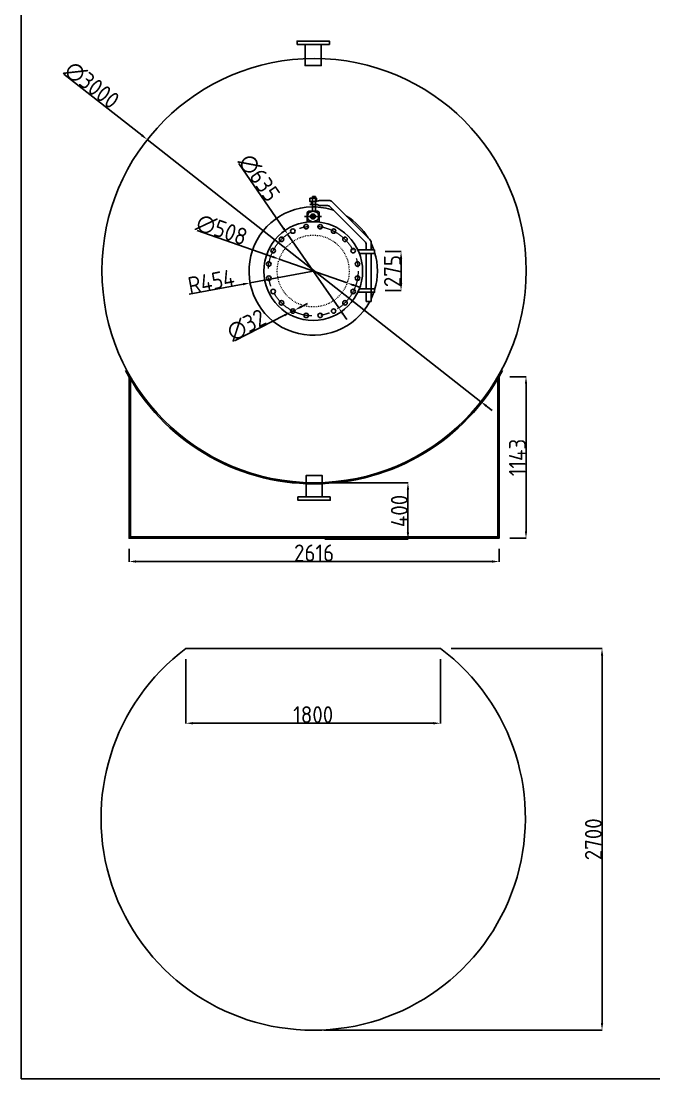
# Model space of a CAD drawing. Header units: inches. Extents: x 23330 to 45059, y 73 to 14133.
# Drawn here: x 23330 to 27802, y 73 to 7554 of the extents above; entities that cross this region are included whole.
import ezdxf

# ---------------------------------------------------------------- set-up
doc = ezdxf.new("R2010")
doc.units = ezdxf.units.IN
doc.header["$LTSCALE"] = 40
doc.header["$MEASUREMENT"] = 0
for name, pattern in [('ACAD_ISO02W100', [15, 12, -3]), ('ACAD_ISO03W100', [30, 12, -18]), ('CENTER', [50.8, 31.75, -6.35, 6.35, -6.35]), ('CENTER2', [1.125, 0.75, -0.125, 0.125, -0.125])]:
    doc.linetypes.add(name, pattern=pattern)
doc.layers.add('fitting', color=7, linetype='CENTER2', lineweight=0)
doc.styles.get("Standard").update_dxf_attribs({"font": 'isocp.shx', "height": 120, "bigfont": '@extfont2.shx'})
doc.dimstyles.new('ISO-25', dxfattribs={"dimtxt": 120, "dimasz": 50, "dimexe": 1.25, "dimexo": 75, "dimtad": 1, "dimdec": 0, "dimtxsty": 'Standard', "dimcen": 0, "dimclrd": 1, "dimclre": 1, "dimclrt": 1, "dimazin": 0, "dimtfac": 1, "dimtdec": 0, "dimtmove": 0, "dimatfit": 3, "dimfxl": 1, "dimtfillclr": 1, "dimarcsym": 0})

# ---------------------------------------------------------------- blocks, each defined once
blk = doc.blocks.new('*D92')
at = {"color": 1, "lineweight": -2, "transparency": 16777216}
for p, q in [((26783.5, 5039), (26899.9, 5039)), ((26898.6, 3946.2), (26898.6, 4989)), ((26783.5, 3896.2), (26899.9, 3896.2))]:
    blk.add_line(p, q, dxfattribs=at)
at = {"color": 1, "transparency": 16777216}
for points in [[(26890.3, 4989), (26907, 4989), (26898.6, 5039)], [(26890.3, 3946.2), (26907, 3946.2), (26898.6, 3896.2)]]:
    blk.add_solid(points, dxfattribs=at)
at = {"layer": 'Defpoints', "color": 0, "transparency": 16777216}
for p in [(26708.5, 5039), (26898.6, 5039), (26708.5, 3896.2)]:
    blk.add_point(p, dxfattribs=at)
at = {"color": 1, "transparency": 16777216, "insert": (26838, 4467.6), "char_height": 120, "attachment_point": 5, "rotation": 90}
blk.add_mtext('1143', dxfattribs=at)
blk = doc.blocks.new('*D93')
at = {"color": 1, "lineweight": -2, "transparency": 16777216}
for p, q in [((24092.5, 3821.2), (24092.5, 3730.7)), ((26708.5, 3821.2), (26708.5, 3730.7)), ((24142.5, 3731.9), (26658.5, 3731.9))]:
    blk.add_line(p, q, dxfattribs=at)
at = {"color": 1, "transparency": 16777216}
for points in [[(24142.5, 3740.3), (24142.5, 3723.6), (24092.5, 3731.9)], [(26658.5, 3740.3), (26658.5, 3723.6), (26708.5, 3731.9)]]:
    blk.add_solid(points, dxfattribs=at)
at = {"layer": 'Defpoints', "color": 0, "transparency": 16777216}
for p in [(24092.5, 3896.2), (26708.5, 3896.2), (26708.5, 3731.9)]:
    blk.add_point(p, dxfattribs=at)
at = {"color": 1, "transparency": 16777216, "insert": (25400.5, 3792.6), "char_height": 120, "attachment_point": 5}
blk.add_mtext('2616', dxfattribs=at)
blk = doc.blocks.new('*D94')
at = {"color": 1, "lineweight": -2, "transparency": 16777216}
for p, q in [((24574.1, 6074), (25107.4, 5886.9)), ((25633.9, 5702.2), (25154.5, 5870.4)), ((25681.1, 5685.6), (25728.2, 5669.1))]:
    blk.add_line(p, q, dxfattribs=at)
at = {"color": 1, "transparency": 16777216}
for points in [[(25110.1, 5894.8), (25104.6, 5879.1), (25154.5, 5870.4)], [(25683.8, 5693.5), (25678.3, 5677.7), (25633.9, 5702.2)]]:
    blk.add_solid(points, dxfattribs=at)
at = {"layer": 'Defpoints', "color": 0, "transparency": 16777216}
for p in [(25154.5, 5870.4), (25633.9, 5702.2)]:
    blk.add_point(p, dxfattribs=at)
at = {"color": 1, "transparency": 16777216, "insert": (24747.6, 6077.4), "char_height": 120, "attachment_point": 5, "rotation": 340.6636}
blk.add_mtext('∅508', dxfattribs=at)
blk = doc.blocks.new('*D95')
at = {"color": 1, "lineweight": -2, "transparency": 16777216}
for p, q in [((25469.2, 4289.4), (26065.3, 4289.4)), ((26064.1, 4239.4), (26064.1, 3939.4)), ((25475.5, 3889.4), (26065.3, 3889.4))]:
    blk.add_line(p, q, dxfattribs=at)
at = {"color": 1, "transparency": 16777216}
for points in [[(26055.7, 4239.4), (26072.4, 4239.4), (26064.1, 4289.4)], [(26055.7, 3939.4), (26072.4, 3939.4), (26064.1, 3889.4)]]:
    blk.add_solid(points, dxfattribs=at)
at = {"layer": 'Defpoints', "color": 0, "transparency": 16777216}
for p in [(25394.2, 4289.4), (25400.5, 3889.4), (26064.1, 3889.4)]:
    blk.add_point(p, dxfattribs=at)
at = {"color": 1, "transparency": 16777216, "insert": (26003.4, 4089.4), "char_height": 120, "attachment_point": 5, "rotation": 90}
blk.add_mtext('400', dxfattribs=at)
blk = doc.blocks.new('*U96')
at = {"ltscale": 0.25}
blk.add_circle((0, 0), 15.9, dxfattribs=at)
blk = doc.blocks.new('*U97')
at = {"color": 0, "linetype": 'ByBlock', "lineweight": -2, "transparency": 16777216}
for p, rotation in [((25877.3, 6573.5), 17.99999999999999), ((26073.6, 6573.5), 342.0000000000001), ((25788.8, 6528.4), 35.99999999999999), ((26162.1, 6528.4), 324), ((25718.6, 6458.2), 54), ((26232.3, 6458.2), 306), ((25673.5, 6369.7), 72), ((26277.4, 6369.7), 288), ((25658, 6271.6), 90), ((26293, 6271.6), 270), ((25673.5, 6173.5), 108), ((26277.4, 6173.5), 252), ((25718.6, 6085), 126), ((26232.3, 6085), 234), ((25788.8, 6014.7), 144), ((25877.3, 5969.6), 162.0000000000001), ((26073.6, 5969.6), 198), ((26162.1, 6014.7), 216), ((25975.5, 5954.1), 180)]:
    blk.add_blockref('*U96', p, dxfattribs=dict(at, rotation=rotation))
blk.add_blockref('*U96', (25975.5, 6589.1), dxfattribs=at)
blk = doc.blocks.new('*D140')
at = {"color": 1, "lineweight": -2, "transparency": 16777216}
for p, q in [((25394.2, 5786.3), (24948, 5702.5)), ((24518.3, 5621.8), (24898.9, 5693.3))]:
    blk.add_line(p, q, dxfattribs=at)
at = {"color": 1, "transparency": 16777216}
blk.add_solid([(24897.3, 5701.4), (24900.4, 5685.1), (24948, 5702.5)], dxfattribs=at)
at = {"layer": 'Defpoints', "color": 0, "transparency": 16777216}
for p in [(25394.2, 5786.3), (24948, 5702.5)]:
    blk.add_point(p, dxfattribs=at)
at = {"color": 1, "transparency": 16777216, "insert": (24672.8, 5712.5), "char_height": 120, "attachment_point": 5, "rotation": 10.63431}
blk.add_mtext('R454', dxfattribs=at)
blk = doc.blocks.new('*D141')
at = {"color": 1, "lineweight": -2, "transparency": 16777216}
for p, q in [((25308.7, 5533.3), (25353.3, 5556)), ((24838.9, 5293.6), (25191.4, 5473.4)), ((25264.2, 5510.6), (25235.9, 5496.2))]:
    blk.add_line(p, q, dxfattribs=at)
at = {"color": 1, "transparency": 16777216}
for points in [[(25305, 5540.7), (25312.5, 5525.9), (25264.2, 5510.6)], [(25187.6, 5480.9), (25195.2, 5466), (25235.9, 5496.2)]]:
    blk.add_solid(points, dxfattribs=at)
at = {"layer": 'Defpoints', "color": 0, "transparency": 16777216}
for p in [(25235.9, 5496.2), (25264.2, 5510.6)]:
    blk.add_point(p, dxfattribs=at)
at = {"color": 1, "transparency": 16777216, "insert": (24922, 5404.1), "char_height": 120, "attachment_point": 5, "rotation": 27.02755}
blk.add_mtext('∅32', dxfattribs=at)
blk = doc.blocks.new('*D159')
at = {"color": 1, "lineweight": -2, "transparency": 16777216}
for p, q in [((24867.7, 6547.3), (25185.1, 6088.5)), ((25574.8, 5525.2), (25213.6, 6047.4)), ((25603.3, 5484), (25631.7, 5442.9))]:
    blk.add_line(p, q, dxfattribs=at)
at = {"color": 1, "transparency": 16777216}
for points in [[(25192, 6093.2), (25178.3, 6083.7), (25213.6, 6047.4)], [(25610.1, 5488.8), (25596.4, 5479.3), (25574.8, 5525.2)]]:
    blk.add_solid(points, dxfattribs=at)
at = {"layer": 'Defpoints', "color": 0, "transparency": 16777216}
for p in [(25213.6, 6047.4), (25574.8, 5525.2)]:
    blk.add_point(p, dxfattribs=at)
at = {"color": 1, "transparency": 16777216, "insert": (25011.5, 6446), "char_height": 120, "attachment_point": 5, "rotation": 304.67631}
blk.add_mtext('∅635', dxfattribs=at)
blk = doc.blocks.new('*D160')
at = {"color": 1, "lineweight": -2, "transparency": 16777216}
for p, q in [((25903.5, 5923.8), (26016.5, 5923.8)), ((26015.3, 5873.8), (26015.3, 5698.8)), ((25903.5, 5648.8), (26016.5, 5648.8))]:
    blk.add_line(p, q, dxfattribs=at)
at = {"color": 1, "transparency": 16777216}
for points in [[(26006.9, 5873.8), (26023.6, 5873.8), (26015.3, 5923.8)], [(26006.9, 5698.8), (26023.6, 5698.8), (26015.3, 5648.8)]]:
    blk.add_solid(points, dxfattribs=at)
at = {"layer": 'Defpoints', "color": 0, "transparency": 16777216}
for p in [(25828.5, 5923.8), (25828.5, 5648.8), (26015.3, 5648.8)]:
    blk.add_point(p, dxfattribs=at)
at = {"color": 1, "transparency": 16777216, "insert": (25954.6, 5786.3), "char_height": 120, "attachment_point": 5, "rotation": 90}
blk.add_mtext('275', dxfattribs=at)
blk = doc.blocks.new('*D166')
at = {"color": 1, "lineweight": -2, "transparency": 16777216}
for p, q in [((23631.2, 7180.1), (24181.9, 6747.3)), ((26579.8, 4862.5), (24221.2, 6716.4)), ((26619.1, 4831.6), (26658.4, 4800.7))]:
    blk.add_line(p, q, dxfattribs=at)
at = {"color": 1, "transparency": 16777216}
for points in [[(24187, 6753.8), (24176.7, 6740.7), (24221.2, 6716.4)], [(26624.3, 4838.2), (26614, 4825), (26579.8, 4862.5)]]:
    blk.add_solid(points, dxfattribs=at)
at = {"layer": 'Defpoints', "color": 0, "transparency": 16777216}
for p in [(24221.2, 6716.4), (26579.8, 4862.5)]:
    blk.add_point(p, dxfattribs=at)
at = {"color": 1, "transparency": 16777216, "insert": (23829.5, 7101.3), "char_height": 120, "attachment_point": 5, "rotation": 321.83284}
blk.add_mtext('∅3000', dxfattribs=at)
blk = doc.blocks.new('*D175')
at = {"color": 1, "lineweight": -2, "transparency": 16777216}
for p, q in [((26369.2, 3117.1), (27437.3, 3117.1)), ((27436, 3067.1), (27436, 467.1)), ((25469.2, 417.1), (27437.3, 417.1))]:
    blk.add_line(p, q, dxfattribs=at)
at = {"color": 1, "transparency": 16777216}
for points in [[(27427.7, 3067.1), (27444.4, 3067.1), (27436, 3117.1)], [(27427.7, 467.1), (27444.4, 467.1), (27436, 417.1)]]:
    blk.add_solid(points, dxfattribs=at)
at = {"layer": 'Defpoints', "color": 0, "transparency": 16777216}
for p in [(26294.2, 3117.1), (25394.2, 417.1), (27436, 417.1)]:
    blk.add_point(p, dxfattribs=at)
at = {"color": 1, "transparency": 16777216, "insert": (27375.4, 1767.1), "char_height": 120, "attachment_point": 5, "rotation": 90}
blk.add_mtext('2700', dxfattribs=at)
blk = doc.blocks.new('*D176')
at = {"color": 1, "lineweight": -2, "transparency": 16777216}
for p, q in [((24494.2, 3042.1), (24494.2, 2586.7)), ((26294.2, 3042.1), (26294.2, 2586.7)), ((24544.2, 2588), (26244.2, 2588))]:
    blk.add_line(p, q, dxfattribs=at)
at = {"color": 1, "transparency": 16777216}
for points in [[(24544.2, 2596.3), (24544.2, 2579.6), (24494.2, 2588)], [(26244.2, 2596.3), (26244.2, 2579.6), (26294.2, 2588)]]:
    blk.add_solid(points, dxfattribs=at)
at = {"layer": 'Defpoints', "color": 0, "transparency": 16777216}
for p in [(24494.2, 3117.1), (26294.2, 3117.1), (26294.2, 2588)]:
    blk.add_point(p, dxfattribs=at)
at = {"color": 1, "transparency": 16777216, "insert": (25394.2, 2648.6), "char_height": 120, "attachment_point": 5}
blk.add_mtext('1800', dxfattribs=at)

msp = doc.modelspace()

# ---------------------------------------------------------------- linework, layer by layer
at = {"ltscale": 0.25}
for p, q in [((25405.1, 6313.5), (25388.5, 6313.5)), ((25388.5, 6313.5), (25388.5, 6303)), ((25393.2, 6313.5), (25409.8, 6313.5)), ((25409.8, 6313.5), (25409.8, 6303)), ((25443.1, 6285.5), (25504.2, 6285.5)), ((25411.7, 6258), (25370.7, 6258)), ((25411.7, 6278), (25376.7, 6278)), ((25388.5, 6258.1), (25388.5, 6209.1)), ((25409.8, 6258.1), (25409.8, 6209.1)), ((25443.1, 6250.5), (25494.2, 6250.5)), ((25510.3, 6244.4), (25763.4, 5991.3)), ((25529, 6275.3), (25793.2, 6011)), ((25351.7, 6198.1), (25351.7, 6132.9)), ((25351.7, 6172.3), (25360.4, 6198.1)), ((25351.7, 6172.3), (25358.9, 6148.6)), ((25358.9, 6148.6), (25383.3, 6137.6)), ((25360.4, 6198.1), (25385.5, 6207.5)), ((25362.7, 6209.1), (25425.7, 6209.1)), ((25426.5, 6197), (25401.7, 6207.3)), ((25426.5, 6147.5), (25401.7, 6137.3)), ((25436.7, 6172.3), (25426.5, 6197)), ((25436.7, 6172.3), (25426.5, 6147.5)), ((25436.7, 6198.1), (25436.7, 6132.9)), ((25803.5, 5936.3), (25803.5, 5986.3)), ((25803.5, 5986.3), (25803.5, 5986.3)), ((25709.6, 5936.3), (25828.5, 5936.3)), ((25803.5, 5911.3), (25720.3, 5911.3)), ((25768.5, 5936.3), (25768.5, 5981.9)), ((25803.5, 5911.3), (25828.5, 5911.3)), ((25828.5, 5911.3), (25828.5, 5936.3)), ((25709.6, 5636.3), (25803.5, 5636.3)), ((25803.5, 5661.3), (25720.3, 5661.3)), ((25768.5, 5571.3), (25803.5, 5571.3))]:
    msp.add_line(p, q, dxfattribs=at)
at = {"linetype": 'ACAD_ISO02W100', "ltscale": 0.05}
for p, q in [((25388.5, 6303), (25388.5, 6258)), ((25409.8, 6303), (25409.8, 6258))]:
    msp.add_line(p, q, dxfattribs=at)
at = {"linetype": 'CENTER', "ltscale": 0.25}
msp.add_line((25452.1, 6172.3), (25332.9, 6172.3), dxfattribs=at)
at = {"linetype": 'ACAD_ISO03W100', "ltscale": 0.25}
msp.add_line((25748.8, 5636.3), (25785, 5636.3), dxfattribs=at)
msp.add_line((24494.2, 3117.1), (26294.2, 3117.1))
for points in [[(23329.7, 72.9), (45059.1, 72.9), (45059.1, 14133.1), (23329.7, 14133.1)], [(25279.9, 7389.4), (25508.5, 7389.4), (25508.5, 7413.3), (25279.9, 7413.3)], [(25451.4, 7389.4), (25337.1, 7389.4), (25337.1, 7239.4), (25451.4, 7239.4)], [(24102.5, 3896.2), (24092.5, 3896.2), (24092.5, 5039), (24102.5, 5021.7)], [(26698.5, 3896.2), (26708.5, 3896.2), (26708.5, 5039), (26698.5, 5021.7)], [(25343.3, 4189.4), (25457.6, 4189.4), (25457.6, 4339.4), (25343.3, 4339.4)], [(25514.8, 4189.4), (25286.2, 4189.4), (25286.2, 4165.6), (25514.8, 4165.6)], [(24092.5, 3896.2), (26708.5, 3896.2), (26708.5, 3906.2), (24092.5, 3906.2)]]:
    msp.add_lwpolyline(points, close=True)
at = {"ltscale": 0.25}
for points in [[(25370.7, 6303), (25416.9, 6303), (25416.9, 6278.8), (25370.7, 6278)], [(25768.5, 5911.3), (25803.5, 5911.3), (25803.5, 5661.3), (25768.5, 5661.3)], [(25768.5, 5571.3), (25803.5, 5571.3), (25803.5, 5636.3), (25768.5, 5636.3)], [(25803.5, 5661.3), (25828.5, 5661.3), (25828.5, 5636.3), (25803.5, 5636.3)]]:
    msp.add_lwpolyline(points, close=True, dxfattribs=at)
at = {"ltscale": 0.2}
msp.add_lwpolyline([(25381.7, 6258), (25381.7, 6258), (25381.7, 6278), (25381.7, 6278)], close=True, dxfattribs=at)
msp.add_circle((25400.5, 5789.4), 1500, dxfattribs=at)
at = {"ltscale": 0.25}
for centre, radius in [((25394.2, 5786.3), 349.2), ((25392.5, 6172.3), 9.5)]:
    msp.add_circle(centre, radius, dxfattribs=at)
at = {"linetype": 'ACAD_ISO02W100', "ltscale": 0.25}
msp.add_circle((25392.5, 6172.3), 17.5, dxfattribs=at)
at = {"ltscale": 0.25}
for centre, radius, start, end in [((25443.8, 6252.9), 32.6, 91.09792, 110.79989), ((25504.2, 6250.5), 35, 45, 90), ((25403.8, 6349.9), 72.3, 276.29971, 293.1411), ((25403.8, 6186.2), 72.3, 66.8589, 83.70029), ((25443.8, 6283.1), 32.6, 249.20011, 268.90208), ((25493.5, 6224.3), 26.2, 50.06286, 88.55145), ((25363.8, 6196.9), 12.2, 95.3505, 174.5539), ((25424.6, 6196.9), 12.2, 354.5539, 84.6495), ((25755.4, 5981), 13.1, 355.91195, 52.43586), ((25768.5, 5986.3), 35, 0, 45)]:
    msp.add_arc(centre, radius, start, end, dxfattribs=at)
at = {"ltscale": 0.01}
for start, end in [(91.19901, 331.73421), (71.56897, 90.07279), (31.2855, 58.7145), (19.29284, 25.6531), (343.03787, 16.96213), (334.3469, 340.70716)]:
    msp.add_arc((25394.2, 5786.3), 454, start, end, dxfattribs=at)
at = {"ltscale": 0.2}
for centre, radius, start, end in [((25400.5, 5789.4), 1508, 207.95132, 332.04868), ((25394.2, 1917.1), 1500, 126.8699, 53.1301)]:
    msp.add_arc(centre, radius, start, end, dxfattribs=at)
at = {"layer": 'fitting', "linetype": 'CENTER', "ltscale": 0.25}
msp.add_circle((25394.2, 5786.3), 317.5, dxfattribs=at)
at = {"layer": 'fitting', "linetype": 'ACAD_ISO03W100', "ltscale": 0.01}
msp.add_circle((25394.2, 5786.3), 254, dxfattribs=at)

# ---------------------------------------------------------------- block references
at = {"rotation": 9}
msp.add_blockref('*U97', (719.6, -4471.6), dxfattribs=at)

# ---------------------------------------------------------------- dimensions: what is measured, and where the dimension line sits
for p1, p2, picture, middle in [((26579.8, 4862.5), (24221.2, 6716.4), '*D166', (23792.1, 7053.6)), ((25574.8, 5525.2), (25213.6, 6047.4), '*D159', (24961.7, 6411.5)), ((25633.9, 5702.2), (25154.5, 5870.4), '*D94', (24727.6, 6020.2)), ((25264.2, 5510.6), (25235.9, 5496.2), '*D141', (24949.5, 5350.1))]:
    dim = msp.add_diameter_dim_2p(p1=p1, p2=p2, dimstyle='ISO-25')
    dim.commit()
    dim.dimension.update_dxf_attribs({"geometry": picture, "text_midpoint": middle, "dimtype": 163})
for base, p1, p2, picture, middle in [((26015.3, 5648.8), (25828.5, 5923.8), (25828.5, 5648.8), '*D160', (25954.6, 5786.3)), ((26898.6, 5039), (26708.5, 3896.2), (26708.5, 5039), '*D92', (26838, 4467.6)), ((27436, 417.1), (26294.2, 3117.1), (25394.2, 417.1), '*D175', (27375.4, 1767.1))]:
    dim = msp.add_linear_dim(base=base, p1=p1, p2=p2, angle=90, dimstyle='ISO-25')
    dim.commit()
    dim.dimension.update_dxf_attribs({"geometry": picture, "text_midpoint": middle})
dim = msp.add_radius_dim(center=(25394.2, 5786.3), mpoint=(24948, 5702.5), dimstyle='ISO-25')
dim.commit()
dim.dimension.update_dxf_attribs({"geometry": '*D140', "text_midpoint": (24672.8, 5712.5)})
dim = msp.add_linear_dim(base=(26064.1, 3889.4), p1=(25394.2, 4289.4), p2=(25400.5, 3889.4), angle=90, dimstyle='ISO-25')
dim.commit()
dim.dimension.update_dxf_attribs({"geometry": '*D95', "text_midpoint": (26064.1, 4089.4), "dimtype": 160})
for base, p1, p2, picture, middle in [((26708.5, 3731.9), (24092.5, 3896.2), (26708.5, 3896.2), '*D93', (25400.5, 3792.6)), ((26294.2, 2588), (24494.2, 3117.1), (26294.2, 3117.1), '*D176', (25394.2, 2648.6))]:
    dim = msp.add_linear_dim(base=base, p1=p1, p2=p2, dimstyle='ISO-25')
    dim.commit()
    dim.dimension.update_dxf_attribs({"geometry": picture, "text_midpoint": middle})

doc.saveas('drawing.dxf')
